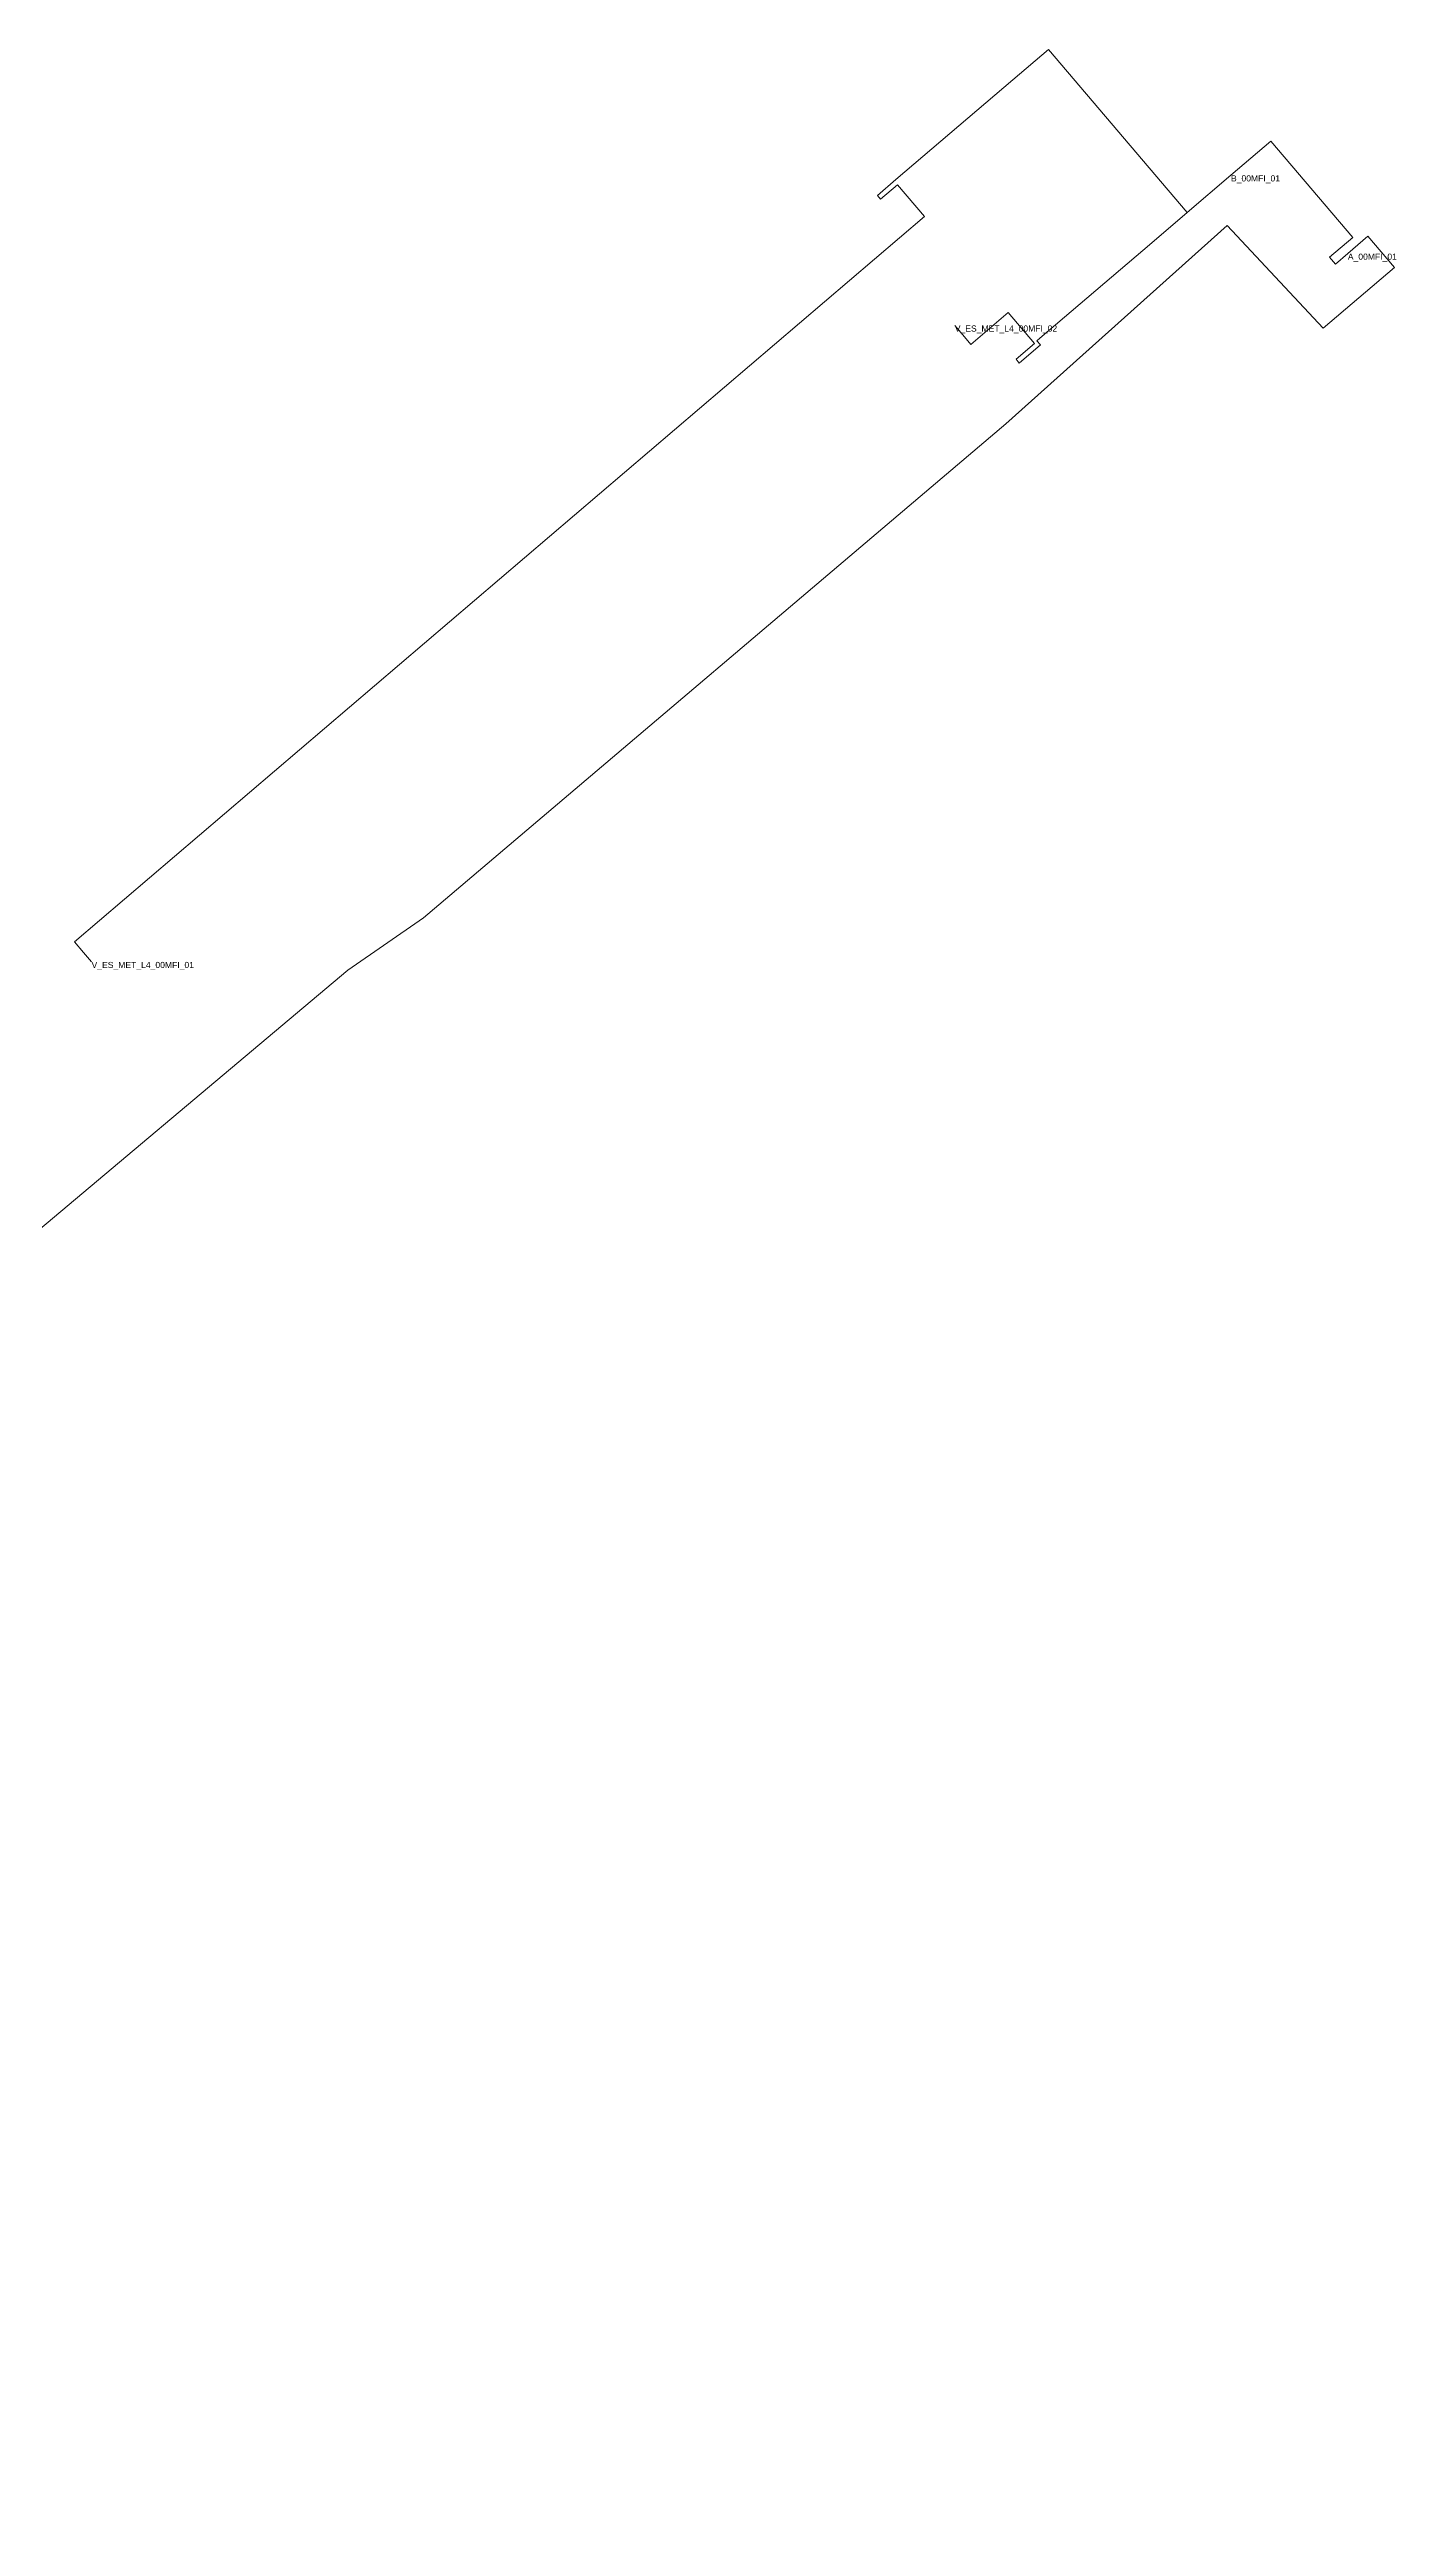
# Model space of a CAD drawing. Header units: metres. Extents: x 434400 to 434604, y 4584612 to 4584814.
# Drawn here: x 434494.2 to 434604, y 4584612.3 to 4584814.1 of the extents above; entities that cross this region are included whole.
import ezdxf
from ezdxf.enums import TextEntityAlignment as Align

# ---------------------------------------------------------------- set-up
doc = ezdxf.new("R2010")
doc.units = ezdxf.units.M
doc.header["$MEASUREMENT"] = 0
for name, color, linetype, lineweight, true_color in [('01_A_AccesTren_t', 40, 'Continuous', 0, 0xffd600), ('01_C_AccesExt_t', 251, 'Continuous', 0, 0x646464), ('01_C_CarrerHoritzontal_l', 251, 'Continuous', 0, 0x646464), ('01_I_Ascensor_l', 251, 'Continuous', 0, 0x646464), ('01_I_BarreraTarifaria_t', 251, 'Continuous', 0, 0x646464), ('01_I_Horitzontal_l', 251, 'Continuous', 0, 0x646464), ('01_I_Rampa_l', 251, 'Continuous', 0, 0x646464), ('01_I_RampaD_l', 251, 'Continuous', 0, 0x646464)]:
    doc.layers.add(name, color=color, linetype=linetype, lineweight=lineweight, true_color=true_color)
doc.styles.add('Style-Arial', font='arial.ttf')

msp = doc.modelspace()

# ---------------------------------------------------------------- linework, layer by layer
at = {"layer": '01_C_CarrerHoritzontal_l', "extrusion": (-0.1072866083824948, 0.1351912973764986, 0.9849938562120275), "elevation": 573198.035877, "flags": 128}
msp.add_lwpolyline([(-3190471.09287, -3271327.412665), (-3190473.254557, -3271327.487533), (-3190473.375295, -3271324.105233), (-3190465.753793, -3271323.841271), (-3190464.797312, -3271335.422434), (-3190440.644842, -3271333.956509), (-3190378.44287, -3271331.909781), (-3190370.968995, -3271332.403732), (-3190331.03734, -3271331.30701), (-3190310.068843, -3271329.466803), (-3190309.854543, -3271331.835938), (-3190273.060053, -3271328.606833), (-3190255.801542, -3271311.571426), (-3190213.708075, -3271324.105233), (-3190205.591646, -3271301.339227), (-3190222.905669, -3271295.13218)], dxfattribs=at)
at = {"layer": '01_I_Ascensor_l'}
for p, q in [((434561.71682, 4584802.175146, -10), (434561.978528, 4584801.864744, -20)), ((434599.038262, 4584796.566531), (434598.550644, 4584797.138489, -10)), ((434573.011848, 4584788.825519, -20), (434573.273637, 4584788.518662, -10))]:
    msp.add_line(p, q, dxfattribs=at)
at = {"layer": '01_I_Horitzontal_l'}
for p, q in [((434563.225529, 4584803.460056, -10), (434561.71682, 4584802.175146, -10)), ((434590.530398, 4584803.811829, -10), (434586.971794, 4584800.780927, -10)), ((434586.971794, 4584800.780927, -10), (434584.081421, 4584798.319165, -10)), ((434600.056096, 4584797.434277), (434599.038262, 4584796.566531))]:
    msp.add_line(p, q, dxfattribs=at)
at = {"layer": '01_I_Horitzontal_l', "flags": 128}
for points, elevation in [([(434586.971794, 4584800.780927), (434575.648465, 4584814.057321), (434572.760257, 4584811.593991)], -10), ([(434598.550644, 4584797.138489), (434600.452357, 4584798.758199), (434593.786274, 4584806.584895), (434590.530398, 4584803.811829)], -10), ([(434561.978528, 4584801.864744), (434563.363986, 4584803.032858), (434565.547466, 4584800.44311), (434496.272487, 4584741.367515), (434497.015566, 4584740.496144)], -20), ([(434573.011848, 4584788.825519), (434574.527494, 4584790.120017), (434572.379484, 4584792.634986), (434569.337875, 4584790.037177), (434568.669115, 4584790.820988)], -20), ([(434574.962546, 4584790.539581), (434574.713644, 4584790.327235), (434575.000053, 4584789.991519), (434573.273637, 4584788.518662)], -10)]:
    msp.add_lwpolyline(points, dxfattribs=dict(at, elevation=elevation))
at = {"layer": '01_I_Rampa_l'}
for p, q in [((434572.760257, 4584811.593991, -10), (434563.225529, 4584803.460056, -10)), ((434584.081421, 4584798.319165, -10), (434574.962546, 4584790.539581, -10))]:
    msp.add_line(p, q, dxfattribs=at)
at = {"layer": '01_I_RampaD_l'}
for p, q in [((434568.669115, 4584790.820988, -20), (434568.020048, 4584791.581719, -20)), ((434497.015566, 4584740.496144, -20), (434497.664437, 4584739.735245, -20))]:
    msp.add_line(p, q, dxfattribs=at)

# ---------------------------------------------------------------- texts
at = {"layer": '01_A_AccesTren_t', "style": 'Style-Arial'}
for s, p in [('V_ES_MET_L4_00MFI_02', (434568.020048, 4584791.581719, -20)), ('V_ES_MET_L4_00MFI_01', (434497.664437, 4584739.735245, -20))]:
    msp.add_text(s, height=0.5, dxfattribs=at).set_placement(p, align=Align.TOP_LEFT)
at = {"layer": '01_C_AccesExt_t', "style": 'Style-Arial'}
msp.add_text('A_00MFI_01', height=0.5, dxfattribs=at).set_placement((434600.056096, 4584797.434277), align=Align.TOP_LEFT)
at = {"layer": '01_I_BarreraTarifaria_t', "style": 'Style-Arial'}
msp.add_text('B_00MFI_01', height=0.5, dxfattribs=at).set_placement((434590.530398, 4584803.811829, -10), align=Align.TOP_LEFT)

doc.saveas('drawing.dxf')
